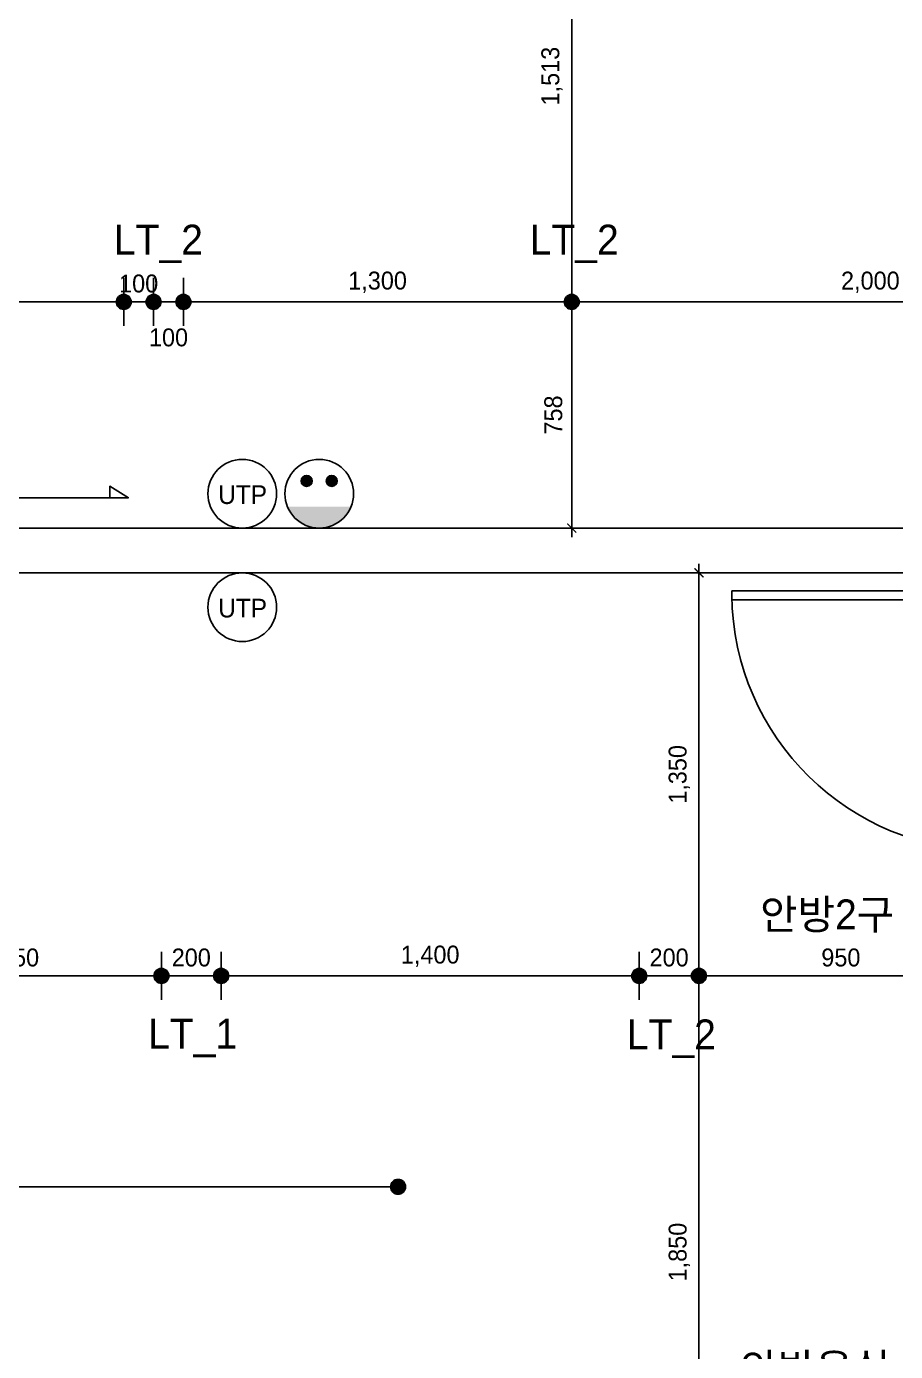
# Model space of a CAD drawing. Header units: inches. Extents: x 180277 to 249577, y 30223 to 92457.
# Drawn here: x 208087 to 210996, y 59642 to 64080 of the extents above; entities that cross this region are included whole.
import ezdxf

# ---------------------------------------------------------------- set-up
doc = ezdxf.new("R2010")
doc.units = ezdxf.units.IN
doc.header["$LTSCALE"] = 50
doc.header["$MEASUREMENT"] = 0
doc.header["$PDSIZE"] = 700.071425
doc.linetypes.add('HID', pattern=[2.5, 1.5, -1])
for name, color, linetype in [('0-ELC TEXT', 7, 'Continuous'), ('06-FUR', 6, 'Continuous'), ('07-DIM WAL', 5, 'Continuous'), ('2-con', 2, 'Continuous'), ('3.기호.계단선', 30, 'Continuous'), ('RC-LIGHT', 7, 'Continuous'), ('도면층4', 4, 'Continuous'), ('도면층5', 5, 'Continuous'), ('설비', 140, 'Continuous')]:
    doc.layers.add(name, color=color, linetype=linetype)
doc.styles.add('HY 울릉도 L', font='')
doc.styles.add('코레일둥고', font='Korail_Round_Gothic_Medium.ttf')
doc.styles.get('HY 울릉도 L').set_extended_font_data('HY울릉도L')
doc.dimstyles.new('30', dxfattribs={"dimscale": 30, "dimtxt": 2, "dimasz": 1, "dimexe": 1, "dimexo": 1, "dimgap": 1, "dimtad": 1, "dimdec": 0, "dimrnd": 0.05, "dimdsep": 46, "dimlunit": 6, "dimtxsty": 'HY 울릉도 L', "dimblk": 'ARCHTICK', "dimcen": 2.5, "dimdle": 1, "dimclrd": 133, "dimclre": 133, "dimclrt": 30, "dimadec": 0, "dimazin": 0, "dimtfac": 1, "dimtdec": 0, "dimtix": 1, "dimtmove": 2, "dimatfit": 3, "dimldrblk": 'ARCHTICK', "dimfxl": 0, "dimlwd": -1, "dimlwe": -1, "dimarcsym": 0})

# ---------------------------------------------------------------- blocks, each defined once
blk = doc.blocks.new('fff')
at = {"layer": '2-con'}
for p, q in [((76738, 62807.5), (80588, 62807.5)), ((76588, 62657.5), (80588, 62657.5))]:
    blk.add_line(p, q, dxfattribs=at)
at = {"layer": '도면층4'}
for p, q in [((79597.4, 62867.5), (79598, 62897.5)), ((80468, 62897.5), (79598, 62897.5)), ((80468, 62867.5), (79597.4, 62867.5))]:
    blk.add_line(p, q, dxfattribs=at)
at = {"layer": '도면층5'}
blk.add_arc((80461.2, 62874), 863.5, 89.5488, 179.4365, dxfattribs=at)
blk = doc.blocks.new('FFF2')
at = {"xscale": -1, "rotation": 180}
blk.add_blockref('fff', (130850.7, 125057.1), dxfattribs=at)
blk = doc.blocks.new('1')
at = {"linetype": 'Continuous'}
h = blk.add_hatch(color=4, dxfattribs=at)
h.dxf.hatch_style = 1
edge = h.paths.add_edge_path()
edge.add_arc((11539653.5, -14273503.8), 37.5, 0, 360)
at = {"color": 1, "linetype": 'Continuous'}
for p, q in [((11539653.5, -14273637.1), (11539653.5, -14273370.5)), ((11539520.2, -14273503.8), (11539786.8, -14273503.8))]:
    blk.add_line(p, q, dxfattribs=at)
at = {"color": 4, "linetype": 'Continuous'}
for radius in [41.5, 37.5]:
    blk.add_circle((11539653.5, -14273503.8), radius, dxfattribs=at)
blk = doc.blocks.new('_ArchTick')
at = {"color": 0, "linetype": 'ByBlock', "const_width": 0.15}
blk.add_lwpolyline([(-0.5, -0.5), (0.5, 0.5)], dxfattribs=at)
blk = doc.blocks.new('*D164')
at = {"layer": '07-DIM WAL', "color": 133}
for p, q in [((210168.4, 60899.6), (208708.4, 60899.6)), ((208738.4, 60869.6), (208738.4, 60869.6))]:
    blk.add_line(p, q, dxfattribs=at)
at = {"layer": 'Defpoints', "color": 0}
for p in [(208738.4, 60899.6), (208738.4, 60899.6), (210138.4, 60899.6)]:
    blk.add_point(p, dxfattribs=at)
at = {"layer": '07-DIM WAL', "color": 133, "xscale": 30, "yscale": 30, "zscale": 30, "rotation": 180}
blk.add_blockref('_ArchTick', (208738.4, 60899.6), dxfattribs=at)
at = {"layer": '07-DIM WAL', "color": 133, "xscale": 30, "yscale": 30, "zscale": 30}
blk.add_blockref('_ArchTick', (210138.4, 60899.6), dxfattribs=at)
at = {"layer": '07-DIM WAL', "color": 30, "insert": (209438.4, 60965.5), "char_height": 60, "attachment_point": 5, "style": 'HY 울릉도 L'}
blk.add_mtext('1,400', dxfattribs=at)
blk = doc.blocks.new('*D165')
at = {"layer": '07-DIM WAL', "color": 133}
for p, q in [((207588.7, 61269.6), (207588.7, 60869.6)), ((208568.4, 60899.6), (207558.7, 60899.6)), ((208538.4, 60869.6), (208538.4, 60869.6))]:
    blk.add_line(p, q, dxfattribs=at)
at = {"layer": 'Defpoints', "color": 0}
for p in [(207588.7, 61299.6), (207588.7, 60899.6), (208538.4, 60899.6)]:
    blk.add_point(p, dxfattribs=at)
at = {"layer": '07-DIM WAL', "color": 133, "xscale": 30, "yscale": 30, "zscale": 30, "rotation": 180}
blk.add_blockref('_ArchTick', (207588.7, 60899.6), dxfattribs=at)
at = {"layer": '07-DIM WAL', "color": 133, "xscale": 30, "yscale": 30, "zscale": 30}
blk.add_blockref('_ArchTick', (208538.4, 60899.6), dxfattribs=at)
at = {"layer": '07-DIM WAL', "color": 30, "insert": (208063.5, 60960.9), "char_height": 60, "attachment_point": 5, "style": 'HY 울릉도 L'}
blk.add_mtext('950', dxfattribs=at)
blk = doc.blocks.new('*D166')
at = {"layer": '07-DIM WAL', "color": 133}
for p, q in [((210338.4, 60869.6), (210338.4, 62279.6)), ((210368.4, 62249.6), (210368.4, 62249.6)), ((210368.4, 60899.6), (210368.4, 60899.6))]:
    blk.add_line(p, q, dxfattribs=at)
at = {"layer": 'Defpoints', "color": 0}
for p in [(210338.4, 62249.6), (210338.4, 62249.6), (210338.4, 60899.6)]:
    blk.add_point(p, dxfattribs=at)
at = {"layer": '07-DIM WAL', "color": 133, "xscale": 30, "yscale": 30, "zscale": 30}
for p, rotation in [((210338.4, 62249.6), 90), ((210338.4, 60899.6), 270)]:
    blk.add_blockref('_ArchTick', p, dxfattribs=dict(at, rotation=rotation))
at = {"layer": '07-DIM WAL', "color": 30, "insert": (210272.4, 61574.6), "char_height": 60, "attachment_point": 5, "rotation": 90, "style": 'HY 울릉도 L'}
blk.add_mtext('1,350', dxfattribs=at)
blk = doc.blocks.new('*D167')
at = {"layer": '07-DIM WAL', "color": 133}
for p, q in [((211288.7, 61269.6), (211288.7, 60869.6)), ((210308.4, 60899.6), (211318.7, 60899.6))]:
    blk.add_line(p, q, dxfattribs=at)
at = {"layer": 'Defpoints', "color": 0}
for p in [(211288.7, 61299.6), (210338.4, 60899.6), (211288.7, 60899.6)]:
    blk.add_point(p, dxfattribs=at)
at = {"layer": '07-DIM WAL', "color": 133, "xscale": 30, "yscale": 30, "zscale": 30, "rotation": 180}
blk.add_blockref('_ArchTick', (210338.4, 60899.6), dxfattribs=at)
at = {"layer": '07-DIM WAL', "color": 133, "xscale": 30, "yscale": 30, "zscale": 30}
blk.add_blockref('_ArchTick', (211288.7, 60899.6), dxfattribs=at)
at = {"layer": '07-DIM WAL', "color": 30, "insert": (210813.5, 60960.9), "char_height": 60, "attachment_point": 5, "style": 'HY 울릉도 L'}
blk.add_mtext('950', dxfattribs=at)
blk = doc.blocks.new('*D168')
at = {"layer": '07-DIM WAL', "color": 133}
for p, q in [((210338.4, 60929.6), (210338.4, 59019.6)), ((210368.4, 60899.6), (210368.4, 60899.6)), ((210308.4, 59049.6), (210308.4, 59049.6))]:
    blk.add_line(p, q, dxfattribs=at)
at = {"layer": 'Defpoints', "color": 0}
for p in [(210338.4, 60899.6), (210338.4, 59049.6), (210338.4, 59049.6)]:
    blk.add_point(p, dxfattribs=at)
at = {"layer": '07-DIM WAL', "color": 133, "xscale": 30, "yscale": 30, "zscale": 30}
for p, rotation in [((210338.4, 60899.6), 90), ((210338.4, 59049.6), 270)]:
    blk.add_blockref('_ArchTick', p, dxfattribs=dict(at, rotation=rotation))
at = {"layer": '07-DIM WAL', "color": 30, "insert": (210272.5, 59974.6), "char_height": 60, "attachment_point": 5, "rotation": 90, "style": 'HY 울릉도 L'}
blk.add_mtext('1,850', dxfattribs=at)
blk = doc.blocks.new('*D207')
at = {"layer": '07-DIM WAL', "color": 133}
for p, q in [((208412.2, 63157.1), (208382.2, 63157.1)), ((208412.2, 63187.1), (208412.2, 63187.1)), ((208512.2, 63157.1), (208412.2, 63157.1)), ((208512.2, 63157.1), (208542.2, 63157.1))]:
    blk.add_line(p, q, dxfattribs=at)
at = {"layer": 'Defpoints', "color": 0}
for p in [(208412.2, 63157.1), (208412.2, 63157.1), (208512.2, 63157.1)]:
    blk.add_point(p, dxfattribs=at)
at = {"layer": '07-DIM WAL', "color": 133, "xscale": 30, "yscale": 30, "zscale": 30}
blk.add_blockref('_ArchTick', (208412.2, 63157.1), dxfattribs=at)
at = {"layer": '07-DIM WAL', "color": 133, "xscale": 30, "yscale": 30, "zscale": 30, "rotation": 180}
blk.add_blockref('_ArchTick', (208512.2, 63157.1), dxfattribs=at)
at = {"layer": '07-DIM WAL', "color": 30, "insert": (208462.2, 63218.4), "char_height": 60, "attachment_point": 5, "style": 'HY 울릉도 L'}
blk.add_mtext('100', dxfattribs=at)
blk = doc.blocks.new('*D208')
at = {"layer": '07-DIM WAL', "color": 133}
for p, q in [((208642.2, 63157.1), (208482.2, 63157.1)), ((208512.2, 63187.1), (208512.2, 63187.1))]:
    blk.add_line(p, q, dxfattribs=at)
at = {"layer": 'Defpoints', "color": 0}
for p in [(208512.2, 63157.1), (208512.2, 63157.1), (208612.2, 63157.1)]:
    blk.add_point(p, dxfattribs=at)
at = {"layer": '07-DIM WAL', "color": 133, "xscale": 30, "yscale": 30, "zscale": 30, "rotation": 180}
blk.add_blockref('_ArchTick', (208512.2, 63157.1), dxfattribs=at)
at = {"layer": '07-DIM WAL', "color": 133, "xscale": 30, "yscale": 30, "zscale": 30}
blk.add_blockref('_ArchTick', (208612.2, 63157.1), dxfattribs=at)
at = {"layer": '07-DIM WAL', "color": 30, "insert": (208562.2, 63037.9), "char_height": 60, "attachment_point": 5, "style": 'HY 울릉도 L'}
blk.add_mtext('100', dxfattribs=at)
blk = doc.blocks.new('*D213')
at = {"layer": '07-DIM WAL', "color": 133}
blk.add_line((208582.2, 63157.1), (209942.2, 63157.1), dxfattribs=at)
at = {"layer": 'Defpoints', "color": 0}
for p in [(208612.2, 63157.1), (209912.2, 63157.1), (209912.2, 63157.1)]:
    blk.add_point(p, dxfattribs=at)
at = {"layer": '07-DIM WAL', "color": 133, "xscale": 30, "yscale": 30, "zscale": 30, "rotation": 180}
blk.add_blockref('_ArchTick', (208612.2, 63157.1), dxfattribs=at)
at = {"layer": '07-DIM WAL', "color": 133, "xscale": 30, "yscale": 30, "zscale": 30}
blk.add_blockref('_ArchTick', (209912.2, 63157.1), dxfattribs=at)
at = {"layer": '07-DIM WAL', "color": 30, "insert": (209262.2, 63223.1), "char_height": 60, "attachment_point": 5, "style": 'HY 울릉도 L'}
blk.add_mtext('1,300', dxfattribs=at)
blk = doc.blocks.new('*D214')
at = {"layer": '07-DIM WAL', "color": 133}
for p, q in [((208442.2, 63157.1), (207082.2, 63157.1)), ((208412.2, 63127.1), (208412.2, 63127.1))]:
    blk.add_line(p, q, dxfattribs=at)
at = {"layer": 'Defpoints', "color": 0}
for p in [(207112.2, 63157.1), (207112.2, 63157.1), (208412.2, 63157.1)]:
    blk.add_point(p, dxfattribs=at)
at = {"layer": '07-DIM WAL', "color": 133, "xscale": 30, "yscale": 30, "zscale": 30, "rotation": 180}
blk.add_blockref('_ArchTick', (207112.2, 63157.1), dxfattribs=at)
at = {"layer": '07-DIM WAL', "color": 133, "xscale": 30, "yscale": 30, "zscale": 30}
blk.add_blockref('_ArchTick', (208412.2, 63157.1), dxfattribs=at)
at = {"layer": '07-DIM WAL', "color": 30, "insert": (207762.2, 63223.1), "char_height": 60, "attachment_point": 5, "style": 'HY 울릉도 L'}
blk.add_mtext('1,300', dxfattribs=at)
blk = doc.blocks.new('*D215')
at = {"layer": '07-DIM WAL', "color": 133}
blk.add_line((209882.2, 63157.1), (211942.2, 63157.1), dxfattribs=at)
at = {"layer": 'Defpoints', "color": 0}
for p in [(209912.2, 63157.1), (211912.2, 63157.1), (211912.2, 63157.1)]:
    blk.add_point(p, dxfattribs=at)
at = {"layer": '07-DIM WAL', "color": 133, "xscale": 30, "yscale": 30, "zscale": 30, "rotation": 180}
blk.add_blockref('_ArchTick', (209912.2, 63157.1), dxfattribs=at)
at = {"layer": '07-DIM WAL', "color": 133, "xscale": 30, "yscale": 30, "zscale": 30}
blk.add_blockref('_ArchTick', (211912.2, 63157.1), dxfattribs=at)
at = {"layer": '07-DIM WAL', "color": 30, "insert": (210912.2, 63223), "char_height": 60, "attachment_point": 5, "style": 'HY 울릉도 L'}
blk.add_mtext('2,000', dxfattribs=at)
blk = doc.blocks.new('*D216')
at = {"layer": '07-DIM WAL', "color": 133}
for p, q in [((209912.2, 63187.1), (209912.2, 62369.6)), ((209942.2, 63157.1), (209942.2, 63157.1)), ((209942.2, 62399.6), (209942.2, 62399.6))]:
    blk.add_line(p, q, dxfattribs=at)
at = {"layer": 'Defpoints', "color": 0}
for p in [(209912.2, 63157.1), (209912.2, 62399.6), (209912.2, 62399.6)]:
    blk.add_point(p, dxfattribs=at)
at = {"layer": '07-DIM WAL', "color": 133, "xscale": 30, "yscale": 30, "zscale": 30}
for p, rotation in [((209912.2, 63157.1), 90), ((209912.2, 62399.6), 270)]:
    blk.add_blockref('_ArchTick', p, dxfattribs=dict(at, rotation=rotation))
at = {"layer": '07-DIM WAL', "color": 30, "insert": (209850.9, 62778.4), "char_height": 60, "attachment_point": 5, "rotation": 90, "style": 'HY 울릉도 L'}
blk.add_mtext('758', dxfattribs=at)
blk = doc.blocks.new('egoo')
at = {"layer": '설비'}
h = blk.add_hatch(color=140, dxfattribs=at)
edge = h.paths.add_edge_path()
edge.add_arc((1015645.3, 443433.7), 22.3, 0, 360)
h = blk.add_hatch(color=140, dxfattribs=at)
edge = h.paths.add_edge_path()
edge.add_arc((1015747.7, 443433.7), 22.3, 0, 360)
h = blk.add_hatch(color=140, dxfattribs=at)
edge = h.paths.add_edge_path()
edge.add_line((1015826.3, 443329.1), (1015566.6, 443329.1))
edge.add_ellipse((1015696.5, 443381.5), major_axis=(99, 99), ratio=1, start_angle=156.9578, end_angle=293.0422)
at = {"layer": '설비', "color": 140}
for centre, radius in [((1015696.5, 443381.5), 140), ((1015645.3, 443433.7), 22.3), ((1015747.7, 443433.7), 22.3)]:
    blk.add_circle(centre, radius, dxfattribs=at)
blk = doc.blocks.new('*D359')
at = {"layer": '07-DIM WAL', "color": 133}
for p, q in [((210138.4, 60899.6), (210108.4, 60899.6)), ((210138.4, 60899.6), (210338.4, 60899.6)), ((210338.4, 60899.6), (210368.4, 60899.6)), ((210138.4, 60869.6), (210138.4, 60869.6)), ((210338.4, 60869.6), (210338.4, 60869.6))]:
    blk.add_line(p, q, dxfattribs=at)
at = {"layer": 'Defpoints', "color": 0}
for p in [(210138.4, 60899.6), (210338.4, 60899.6), (210338.4, 60899.6)]:
    blk.add_point(p, dxfattribs=at)
at = {"layer": '07-DIM WAL', "color": 133, "xscale": 30, "yscale": 30, "zscale": 30}
blk.add_blockref('_ArchTick', (210138.4, 60899.6), dxfattribs=at)
at = {"layer": '07-DIM WAL', "color": 133, "xscale": 30, "yscale": 30, "zscale": 30, "rotation": 180}
blk.add_blockref('_ArchTick', (210338.4, 60899.6), dxfattribs=at)
at = {"layer": '07-DIM WAL', "color": 30, "insert": (210238.4, 60960.9), "char_height": 60, "attachment_point": 5, "style": 'HY 울릉도 L'}
blk.add_mtext('200', dxfattribs=at)
blk = doc.blocks.new('*D360')
at = {"layer": '07-DIM WAL', "color": 133}
for p, q in [((208538.4, 60899.6), (208508.4, 60899.6)), ((208738.4, 60899.6), (208538.4, 60899.6)), ((208738.4, 60929.6), (208738.4, 60929.6)), ((208738.4, 60899.6), (208768.4, 60899.6)), ((208538.4, 60869.6), (208538.4, 60869.6))]:
    blk.add_line(p, q, dxfattribs=at)
at = {"layer": 'Defpoints', "color": 0}
for p in [(208538.4, 60899.6), (208538.4, 60899.6), (208738.4, 60899.6)]:
    blk.add_point(p, dxfattribs=at)
at = {"layer": '07-DIM WAL', "color": 133, "xscale": 30, "yscale": 30, "zscale": 30}
blk.add_blockref('_ArchTick', (208538.4, 60899.6), dxfattribs=at)
at = {"layer": '07-DIM WAL', "color": 133, "xscale": 30, "yscale": 30, "zscale": 30, "rotation": 180}
blk.add_blockref('_ArchTick', (208738.4, 60899.6), dxfattribs=at)
at = {"layer": '07-DIM WAL', "color": 30, "insert": (208638.4, 60960.9), "char_height": 60, "attachment_point": 5, "style": 'HY 울릉도 L'}
blk.add_mtext('200', dxfattribs=at)
blk = doc.blocks.new('*D376')
at = {"layer": '07-DIM WAL', "color": 133}
for p, q in [((209882.2, 64669.6), (209882.2, 64669.6)), ((209912.2, 64699.6), (209912.2, 63127.1)), ((209942.2, 63157.1), (209942.2, 63157.1))]:
    blk.add_line(p, q, dxfattribs=at)
at = {"layer": 'Defpoints', "color": 0}
for p in [(209912.2, 64669.6), (209912.2, 63157.1), (209912.2, 63157.1)]:
    blk.add_point(p, dxfattribs=at)
at = {"layer": '07-DIM WAL', "color": 133, "xscale": 30, "yscale": 30, "zscale": 30}
for p, rotation in [((209912.2, 64669.6), 90), ((209912.2, 63157.1), 270)]:
    blk.add_blockref('_ArchTick', p, dxfattribs=dict(at, rotation=rotation))
at = {"layer": '07-DIM WAL', "color": 30, "insert": (209846.2, 63913.4), "char_height": 60, "attachment_point": 5, "rotation": 90, "style": 'HY 울릉도 L'}
blk.add_mtext('1,513', dxfattribs=at)

msp = doc.modelspace()

# ---------------------------------------------------------------- hatches: boundary and pattern name
at = {"layer": '0-ELC TEXT'}
h = msp.add_hatch(color=256, dxfattribs=at)
h.dxf.hatch_style = 1
edge = h.paths.add_edge_path()
edge.add_arc((209330.9, 60193.2), 25, -180, 180)

# ---------------------------------------------------------------- linework, layer by layer
msp.add_line((205668.4, 60193.2), (209330.9, 60193.2), dxfattribs=at)
msp.add_circle((209330.9, 60193.2), 25, dxfattribs=at)
at = {"layer": '06-FUR'}
msp.add_lwpolyline([(207533.5, 62501), (208428.2, 62501), (208365.6, 62539.5), (208365.6, 62501)], dxfattribs=at)
at = {"layer": '설비', "color": 140}
for centre in [(208809.2, 62514.6), (208809.2, 62134.6)]:
    msp.add_circle(centre, 115, dxfattribs=at)

# ---------------------------------------------------------------- block references
msp.add_blockref('FFF2', (0, 0))
at = {"layer": 'RC-LIGHT', "xscale": -0.6024096385271789, "yscale": 0.6024096385271789, "zscale": 0.6024096385271789}
for p in [(7160010.7, 8661653.4), (7160110.7, 8661653.4), (7160210.7, 8661653.4), (7161510.7, 8661653.4), (7160136.9, 8659395.9), (7161936.9, 8659395.9)]:
    msp.add_blockref('1', p, dxfattribs=at)
for p, rotation in [((-8389757.8, 7012498.1), 90), ((8808634.7, -6890698.9), 270)]:
    msp.add_blockref('1', p, dxfattribs=dict(at, rotation=rotation))
at = {"layer": '설비', "color": 140, "xscale": -0.8214285869294655, "yscale": 0.8214285869294655, "zscale": 0.8214285869294655}
msp.add_blockref('egoo', (1043388.9, -301691.6), dxfattribs=at)

# ---------------------------------------------------------------- texts
at = {"layer": '3.기호.계단선', "linetype": 'HID', "style": '코레일둥고'}
for s, p in [('LT_2', (208379.3, 63315.8)), ('LT_2', (209771.6, 63315.8)), ('LT_1', (208493.9, 60656.2)), ('LT_2', (210096.9, 60653.7))]:
    msp.add_text(s, height=100, dxfattribs=at).set_placement(p)
at = {"layer": '설비', "color": 140, "style": '코레일둥고'}
for s, height, p in [('UTP', 62.5, (208728.6, 62480.3)), ('UTP', 62.5, (208728.6, 62100.3)), ('안방2구', 100, (210543.1, 61055.7)), ('안방욕실', 100, (210477.2, 59534.9))]:
    msp.add_text(s, height=height, dxfattribs=at).set_placement(p)

# ---------------------------------------------------------------- dimensions: what is measured, and where the dimension line sits
at = {"layer": '07-DIM WAL'}
for base, p1, p2, picture, middle in [((209912.1592565, 63157.1038104), (209912.1592565, 64669.6038104), (209912.1592565, 63157.1038104), '*D376', (209846.1755388, 63913.3538104)), ((209912.1592565, 62399.6038104), (209912.1592565, 63157.1038104), (209912.1592565, 62399.6038104), '*D216', (209850.8566785, 62778.3538104)), ((210338.4, 62249.6), (210338.4, 60899.6), (210338.4, 62249.6), '*D166', (210272.4, 61574.6)), ((210338.4, 59049.6), (210338.4, 60899.6), (210338.4, 59049.6), '*D168', (210272.5, 59974.6))]:
    dim = msp.add_linear_dim(base=base, p1=p1, p2=p2, angle=90, dimstyle='30', override={"dimfxl": 1.25}, dxfattribs=at)
    dim.commit()
    dim.dimension.update_dxf_attribs({"geometry": picture, "text_midpoint": middle})
for base, p1, p2, picture, middle in [((207112.2, 63157.1), (208412.2, 63157.1), (207112.2, 63157.1), '*D214', (207762.2, 63223.1)), ((208412.2, 63157.1), (208512.2, 63157.1), (208412.2, 63157.1), '*D207', (208462.2, 63218.4)), ((209912.2, 63157.1), (208612.2, 63157.1), (209912.2, 63157.1), '*D213', (209262.2, 63223.1)), ((211912.2, 63157.1), (209912.2, 63157.1), (211912.2, 63157.1), '*D215', (210912.2, 63223)), ((207588.7, 60899.6), (208538.4, 60899.6), (207588.7, 61299.6), '*D165', (208063.5, 60960.9)), ((211288.7, 60899.6), (210338.4, 60899.6), (211288.7, 61299.6), '*D167', (210813.5, 60960.9)), ((208538.4, 60899.6), (208738.4, 60899.6), (208538.4, 60899.6), '*D360', (208638.4, 60960.9)), ((208738.4, 60899.6), (210138.4, 60899.6), (208738.4, 60899.6), '*D164', (209438.4, 60965.5)), ((210338.4, 60899.6), (210138.4, 60899.6), (210338.4, 60899.6), '*D359', (210238.4, 60960.9))]:
    dim = msp.add_linear_dim(base=base, p1=p1, p2=p2, dimstyle='30', override={"dimfxl": 1.25}, dxfattribs=at)
    dim.commit()
    dim.dimension.update_dxf_attribs({"geometry": picture, "text_midpoint": middle})
dim = msp.add_linear_dim(base=(208512.2, 63157.1), p1=(208612.2, 63157.1), p2=(208512.2, 63157.1), dimstyle='30', override={"dimfxl": 1.25}, dxfattribs=at)
dim.commit()
dim.dimension.update_dxf_attribs({"geometry": '*D208', "text_midpoint": (208562.2, 63037.9), "dimtype": 160})

doc.saveas('drawing.dxf')
